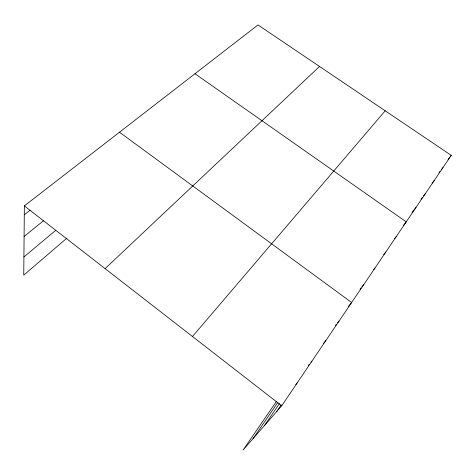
<?xml version="1.0" encoding="UTF-8"?>
<svg xmlns="http://www.w3.org/2000/svg" width="475" height="475" viewBox="0 0 475 475"><rect width="100%" height="100%" fill="white"/><g stroke="black" fill="none" stroke-linecap="round" stroke-linejoin="round"><path stroke-width="0.71" d="M276.581 401.233L243.034 450.068L281.699 405.804L451.25 155.378L258.002 24.932L24.356 205.901L23.75 275.138L66.993 238.046M276.688 411.546L281.248 404.813M264.51 425.481L279.472 403.53M253.122 438.526L277.869 402.361M448.109 159.38L451.25 155.378M438.953 172.71L439.85 171.57M441.198 169.854L442.991 167.574M432.143 183.13L434.387 180.286M420.921 199.209L422.269 197.511M423.611 195.813L425.41 193.545M412.003 212.462L416.035 207.391M403.554 225.215L406.232 221.867L194.976 73.744M394.511 238.765L396.293 236.55M383.681 254.648L385.896 251.904M373.694 269.61L375.007 267.983M360.121 289.091L360.988 288.028M361.861 286.965L363.601 284.834M348.371 306.476L351.631 302.516L119.498 132.21M335.38 325.512L336.3 324.407M337.678 322.751L339.055 321.088M323.576 343.312L325.826 340.622M308.364 365.364L309.249 364.319M311.018 362.235L311.903 361.196M192.488 336.502L385.201 110.794M295.8 384.53L297.213 382.892M105.094 268.618L319.538 66.464M23.91 256.939L55.747 230.322M24.088 236.497L43.801 220.501M24.278 214.795L29.996 210.306M24.356 205.901L281.699 405.804"/></g></svg>
